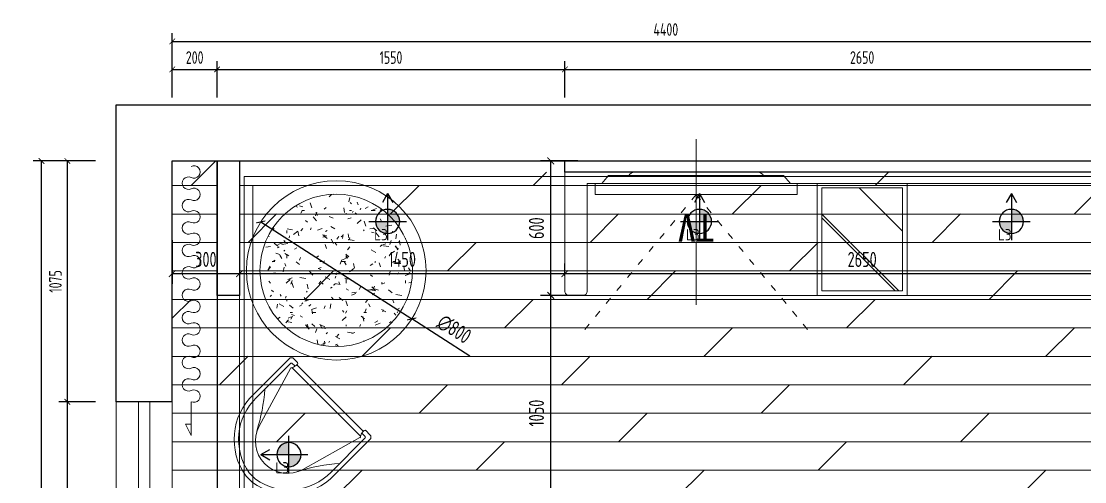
# Model space of a CAD drawing. Header units: millimetres. Extents: x 84706 to 149902, y -6776 to 26155.
# Drawn here: x 104526 to 109266, y 14554 to 16608 of the extents above; entities that cross this region are included whole.
import ezdxf
from ezdxf.enums import TextEntityAlignment as Align

# ---------------------------------------------------------------- set-up
doc = ezdxf.new("R2010")
doc.units = ezdxf.units.MM
for name, pattern in [('ACAD_ISO03W100', [30, 12, -18]), ('DOTE', [61.468, 50.8, -5.08, 0.508, -5.08]), ('HIDDEN', [9.525, 6.35, -3.175])]:
    doc.linetypes.add(name, pattern=pattern)
doc.layers.get('Defpoints').update_dxf_attribs({"color": 250})
for name, color, linetype, lineweight in [('FC-Material【地坪分割线】', 138, 'Continuous', 0), ('FF-Curtain【平面窗帘】', 32, 'Continuous', 0), ('FF-Finish【平面完成尺寸】', 44, 'Continuous', 0), ('FF-Win【窗】', 132, 'Continuous', 0), ('FF-【活动成品家具】', 51, 'Continuous', 0), ('RC-dimensions', 44, 'Continuous', 0), ('RC-Modelling【天花造型】', 30, 'Continuous', 0)]:
    doc.layers.add(name, color=color, linetype=linetype, lineweight=lineweight)
for name, color, linetype in [('P-01-墙体完成面', 3, 'Continuous'), ('P-04-天花Ceiling Lighting', 1, 'Continuous'), ('WALL【墙体】', 7, 'Continuous')]:
    doc.layers.add(name, color=color, linetype=linetype)
doc.styles.add('MT-DIM', font='ARCHS.SHX', dxfattribs={"width": 0.8})
doc.styles.add('ROMANTIC', font='STXIHEI.TTF', dxfattribs={"bigfont": 'gbcbig.shx'})
doc.styles.add('尺寸标注', font='ARCHS.SHX', dxfattribs={"width": 0.8})
doc.dimstyles.new('海龙1：25', dxfattribs={"dimscale": 25, "dimtxt": 2.25, "dimasz": 1, "dimexe": 1.5, "dimexo": 1, "dimgap": 1, "dimtad": 1, "dimdec": 0, "dimrnd": 5, "dimdsep": 46, "dimtxsty": '尺寸标注', "dimblk": 'ARCHTICK', "dimblk1": 'ARCHTICK', "dimblk2": 'ARCHTICK', "dimcen": 1, "dimclrd": 44, "dimclre": 44, "dimclrt": 2, "dimadec": 0, "dimazin": 0, "dimtfac": 1, "dimtdec": 0, "dimtix": 1, "dimtmove": 2, "dimatfit": 3, "dimldrblk": 'hl_arrow2', "dimfxl": 0, "dimarcsym": 0})

# ---------------------------------------------------------------- blocks, each defined once
blk = doc.blocks.new('hlw_3_1600_250')
for p, q in [((-0.5, 0.078125), (0.5, 0.078125)), ((-0.5, -0.078125), (0.5, -0.078125))]:
    blk.add_line(p, q)
at = {"linetype": 'HIDDEN', "ltscale": 15}
for p, q in [((-0.5, 0.015625), (0.5, 0.015625)), ((-0.5, -0.015625), (0.5, -0.015625))]:
    blk.add_line(p, q, dxfattribs=at)
blk = doc.blocks.new('_ArchTick')
at = {"color": 2, "linetype": 'ByBlock', "const_width": 0.15}
blk.add_lwpolyline([(-0.5, -0.5), (0.5, 0.5)], dxfattribs=at)
blk = doc.blocks.new('*D208')
at = {"layer": 'Defpoints', "color": 0, "transparency": 16777216}
for p in [(104731.4, 15984.9), (105031.4, 15984.9), (105031.4, 14909.9)]:
    blk.add_point(p, dxfattribs=at)
at = {"layer": 'RC-dimensions', "color": 44, "lineweight": -2, "transparency": 16777216}
for p, q in [((104856.4, 15984.9), (104693.9, 15984.9)), ((104731.4, 14909.9), (104731.4, 15984.9)), ((104856.4, 14909.9), (104693.9, 14909.9))]:
    blk.add_line(p, q, dxfattribs=at)
at = {"layer": 'RC-dimensions', "color": 44, "lineweight": -2, "transparency": 16777216, "xscale": 25, "yscale": 25, "zscale": 25}
for p, rotation in [((104731.4, 15984.9), 90), ((104731.4, 14909.9), 270)]:
    blk.add_blockref('_ArchTick', p, dxfattribs=dict(at, rotation=rotation))
at = {"layer": 'RC-dimensions', "color": 2, "transparency": 16777216, "insert": (104678.3, 15447.4), "char_height": 56.25, "attachment_point": 5, "rotation": 90, "style": '尺寸标注'}
blk.add_mtext('1075', dxfattribs=at)
blk = doc.blocks.new('hl_arrow2')
at = {"color": 2}
blk.add_line((-0.22, 0), (-1, 0), dxfattribs=at)
blk.add_lwpolyline([(-0.22, 0), (-0.86, -0.69), (-0.65, -0.86), (0, 0), (-0.65, 0.86), (-0.86, 0.69)], close=True, dxfattribs=at)
for points in [[(-0.86, 0.69), (-0.65, 0.86), (-0.22, 0), (0, 0)], [(-0.86, -0.69), (-0.65, -0.86), (-0.22, 0), (0, 0)]]:
    blk.add_solid(points, dxfattribs=at)
blk = doc.blocks.new('*D209')
at = {"layer": 'Defpoints', "color": 0, "transparency": 16777216}
for p in [(104731.4, 14909.9), (105031.4, 14909.9), (105031.4, 13309.9)]:
    blk.add_point(p, dxfattribs=at)
at = {"layer": 'RC-dimensions', "color": 44, "lineweight": -2, "transparency": 16777216}
for p, q in [((104856.4, 14909.9), (104693.9, 14909.9)), ((104731.4, 13309.9), (104731.4, 14909.9)), ((104856.4, 13309.9), (104693.9, 13309.9))]:
    blk.add_line(p, q, dxfattribs=at)
at = {"layer": 'RC-dimensions', "color": 44, "lineweight": -2, "transparency": 16777216, "xscale": 25, "yscale": 25, "zscale": 25}
for p, rotation in [((104731.4, 14909.9), 90), ((104731.4, 13309.9), 270)]:
    blk.add_blockref('_ArchTick', p, dxfattribs=dict(at, rotation=rotation))
at = {"layer": 'RC-dimensions', "color": 2, "transparency": 16777216, "insert": (104678.3, 14109.9), "char_height": 56.25, "attachment_point": 5, "rotation": 90, "style": '尺寸标注'}
blk.add_mtext('1600', dxfattribs=at)
blk = doc.blocks.new('*D216')
at = {"layer": 'Defpoints', "color": 0, "transparency": 16777216}
for p in [(105398.8, 16393), (105198.8, 16093), (105398.8, 16093)]:
    blk.add_point(p, dxfattribs=at)
at = {"layer": 'RC-dimensions', "color": 44, "lineweight": -2, "transparency": 16777216}
for p, q in [((105198.8, 16268), (105198.8, 16430.5)), ((105398.8, 16268), (105398.8, 16430.5)), ((105198.8, 16393), (105398.8, 16393))]:
    blk.add_line(p, q, dxfattribs=at)
at = {"layer": 'RC-dimensions', "color": 44, "lineweight": -2, "transparency": 16777216, "xscale": 25, "yscale": 25, "zscale": 25, "rotation": 180}
blk.add_blockref('_ArchTick', (105198.8, 16393), dxfattribs=at)
at = {"layer": 'RC-dimensions', "color": 44, "lineweight": -2, "transparency": 16777216, "xscale": 25, "yscale": 25, "zscale": 25}
blk.add_blockref('_ArchTick', (105398.8, 16393), dxfattribs=at)
at = {"layer": 'RC-dimensions', "color": 2, "transparency": 16777216, "insert": (105298.8, 16446.2), "char_height": 56.25, "attachment_point": 5, "style": '尺寸标注'}
blk.add_mtext('200', dxfattribs=at)
blk = doc.blocks.new('*D234')
at = {"layer": 'Defpoints', "color": 0, "transparency": 16777216}
for p in [(109598.8, 16518.1), (105198.8, 16218.1), (109598.8, 16218.1)]:
    blk.add_point(p, dxfattribs=at)
at = {"layer": 'RC-dimensions', "color": 44, "lineweight": -2, "transparency": 16777216}
for p, q in [((105198.8, 16393.1), (105198.8, 16555.6)), ((109598.8, 16393.1), (109598.8, 16555.6)), ((105198.8, 16518.1), (109598.8, 16518.1))]:
    blk.add_line(p, q, dxfattribs=at)
at = {"layer": 'RC-dimensions', "color": 44, "lineweight": -2, "transparency": 16777216, "xscale": 25, "yscale": 25, "zscale": 25, "rotation": 180}
blk.add_blockref('_ArchTick', (105198.8, 16518.1), dxfattribs=at)
at = {"layer": 'RC-dimensions', "color": 44, "lineweight": -2, "transparency": 16777216, "xscale": 25, "yscale": 25, "zscale": 25}
blk.add_blockref('_ArchTick', (109598.8, 16518.1), dxfattribs=at)
at = {"layer": 'RC-dimensions', "color": 2, "transparency": 16777216, "insert": (107398.8, 16571.2), "char_height": 56.25, "attachment_point": 5, "style": '尺寸标注'}
blk.add_mtext('4400', dxfattribs=at)
blk = doc.blocks.new('*D235')
at = {"layer": 'Defpoints', "color": 0, "transparency": 16777216}
for p in [(104616.1, 15984.9), (104916.1, 15984.9), (104916.1, 12234.9)]:
    blk.add_point(p, dxfattribs=at)
at = {"layer": 'RC-dimensions', "color": 44, "lineweight": -2, "transparency": 16777216}
for p, q in [((104741.1, 15984.9), (104578.6, 15984.9)), ((104616.1, 12234.9), (104616.1, 15984.9)), ((104741.1, 12234.9), (104578.6, 12234.9))]:
    blk.add_line(p, q, dxfattribs=at)
at = {"layer": 'RC-dimensions', "color": 44, "lineweight": -2, "transparency": 16777216, "xscale": 25, "yscale": 25, "zscale": 25}
for p, rotation in [((104616.1, 15984.9), 90), ((104616.1, 12234.9), 270)]:
    blk.add_blockref('_ArchTick', p, dxfattribs=dict(at, rotation=rotation))
at = {"layer": 'RC-dimensions', "color": 2, "transparency": 16777216, "insert": (104563, 14109.9), "char_height": 56.25, "attachment_point": 5, "rotation": 90, "style": '尺寸标注'}
blk.add_mtext('3750', dxfattribs=at)
blk = doc.blocks.new('*D240')
at = {"layer": 'Defpoints', "color": 0, "transparency": 16777216}
for p in [(106948.8, 16393), (105398.8, 16093), (106948.8, 15984.9)]:
    blk.add_point(p, dxfattribs=at)
at = {"layer": 'RC-dimensions', "color": 44, "lineweight": -2, "transparency": 16777216}
for p, q in [((105398.8, 16268), (105398.8, 16430.5)), ((106948.8, 16268), (106948.8, 16430.5)), ((105398.8, 16393), (106948.8, 16393))]:
    blk.add_line(p, q, dxfattribs=at)
at = {"layer": 'RC-dimensions', "color": 44, "lineweight": -2, "transparency": 16777216, "xscale": 25, "yscale": 25, "zscale": 25, "rotation": 180}
blk.add_blockref('_ArchTick', (105398.8, 16393), dxfattribs=at)
at = {"layer": 'RC-dimensions', "color": 44, "lineweight": -2, "transparency": 16777216, "xscale": 25, "yscale": 25, "zscale": 25}
blk.add_blockref('_ArchTick', (106948.8, 16393), dxfattribs=at)
at = {"layer": 'RC-dimensions', "color": 2, "transparency": 16777216, "insert": (106173.8, 16446.2), "char_height": 56.25, "attachment_point": 5, "style": '尺寸标注'}
blk.add_mtext('1550', dxfattribs=at)
blk = doc.blocks.new('海龙工具_液晶电视')
at = {"color": 251, "linetype": 'ACAD_ISO03W100', "ltscale": 2.5}
for q in [(-507.9, 716), (507.9, 716)]:
    blk.add_line((0, 100), q, dxfattribs=at)
blk.add_line((-450, 50), (450, 50))
at = {"color": 251}
blk.add_line((-300, 15), (300, 15), dxfattribs=at)
blk.add_lwpolyline([(-450, 50), (450, 50), (450, 100), (-450, 100)], close=True)
blk.add_lwpolyline([(-420, 50), (-390, 15), (-300, 15, 0.267949), (-274, 0), (274, 0, 0.267949), (300, 15), (390, 15), (420, 50)], format="xyb")
at = {"color": 250, "style": 'ROMANTIC', "text_generation_flag": 6}
blk.add_text('TV', height=120, rotation=180, dxfattribs=at).set_placement((0.8, 250.3), align=Align.MIDDLE)
blk = doc.blocks.new('电视柜_04')
at = {"color": 250, "linetype": 'DOTE', "ltscale": 177.520661}
blk.add_line((-147.3, 0), (592.4, 0), dxfattribs=at)
at = {"ltscale": 4, "rotation": 270}
blk.add_blockref('海龙工具_液晶电视', (0, 0), dxfattribs=at)
blk = doc.blocks.new('海龙_08088400')
at = {"layer": 'FF-【活动成品家具】'}
h = blk.add_hatch(dxfattribs=at)
h.set_pattern_fill('AR-RROOF', color=8, scale=20.364318, angle=-45)
h.set_pattern_definition([(315, (20, 180), (1170.4, -438.9), [7758.8, -1034.5, 2586.27, -517.25]), (315, (689.3, -123.6), (120.7, 852.2), [1551.76, -170.7, 3103.52, -387.94]), (315, (513.76, 308), (2146.97, -1656.86), [4138.03, -724.16, 2069.01, -517.25])])
h.paths.add_polyline_path([(20, -280), (380, -280), (380, 180), (20, 180)])
blk.add_line((1475, -300), (-1075, -300), dxfattribs=at)
blk.add_lwpolyline([(-1045, -300, 0.414214), (-1025, -280), (-1025, 200), (1425, 200), (1425, -280, 0.414214), (1445, -300), (1505, -300, 0.414214), (1525, -280), (1525, 300), (-1125, 300), (-1125, -280, 0.414214), (-1105, -300), (-1045, -300)], format="xyb", dxfattribs=at)
blk.add_lwpolyline([(400, 200), (400, -300), (0, -300), (0, 200)], close=True, dxfattribs=at)
at = {"layer": 'FF-【活动成品家具】', "color": 8}
blk.add_lwpolyline([(380, 180), (380, -280), (20, -280), (20, 180)], close=True, dxfattribs=at)
blk = doc.blocks.new('海龙_08085835')
at = {"layer": 'FF-【活动成品家具】'}
h = blk.add_hatch(dxfattribs=at)
h.set_pattern_fill('地毯', color=8, scale=300, pattern_type=2)
h.set_pattern_definition([(0, (-124, -196), (132, 228), [12, -201, 9, -87, 18, -213]), (10, (-181, -73), (80.68, 285.34), [21, -51, 27, -159, 15, -198]), (20, (-211, -169), (133.47, 220.976), [24, -165, 21, -123, 15, -96]), (30, (-124, -187), (-21.97, 254.05), [15, -99, 12, -147, 9, -195]), (40, (-208, -121), (33.836, 216.37), [12, -132, 9, -84, 24, -153]), (50, (-163, -229), (-80.25, 235.733), [6, -111, 15, -183, 18, -93]), (60, (-154, -208), (-99.473, 223.71), [15, -123, 6, -144, 12, -111]), (70, (-187, -244), (-109.892, 215.587), [9, -57, 18, -96, 12, -132]), (80, (-172, -67), (-208.565, 164.72), [21, -132, 9, -156, 18, -147]), (90, (-154, -196), (-264, 111), [18, -93, 12, -183, 6, -186]), (100, (-202, -103), (-247.97, 145.145), [21, -117, 18, -96, 21, -219]), (110, (-223, -274), (-240.44, 81.69), [24, -78, 12, -159, 18, -174]), (120, (-304, -238), (-286.65, 28.49), [15, -201, 18, -93, 21, -123]), (130, (-238, -304), (-279.108, 71.266), [9, -66, 12, -129, 24, -168]), (140, (-328, -64), (-220.597, -34.206), [18, -108, 21, -93, 12, -126]), (150, (-79, -322), (-204.825, -120.767), [12, -84, 24, -186, 21, -171]), (160, (-277, -154), (-237.9, -162.43), [18, -126, 15, -114, 12, -183]), (170, (-259, -226), (-215.644, -169.123), [27, -99, 18, -135, 24, -132])])
h.paths.add_polyline_path([(-340, 0, 1), (340, 0, 1)])
for radius in [400, 340]:
    blk.add_circle((0, 0), radius, dxfattribs=at)
blk = doc.blocks.new('休闲椅10134189')
for p, q in [((20, 520.7), (-20, 520.7)), ((20, 500.7), (-20, 500.7)), ((-255, 240), (-255, 15)), ((-235, 240), (-235, 25)), ((235, 25), (235, 240)), ((255, 15), (255, 240)), ((-213.8, 0), (-240, 0)), ((-213.8, 20), (-230, 20)), ((-208.8, 15), (-208.8, 5)), ((211.1, 5), (211.1, 15)), ((216.1, 20), (230, 20)), ((216.1, 0), (240, 0))]:
    blk.add_line(p, q)
at = {"color": 8}
for p, q in [((1.9, 422.5), (-2.9, 422.5)), ((-137.5, 321.1), (-217.7, 40.6)), ((219.4, 40.6), (136.2, 322.3)), ((-213, 34), (214.7, 34)), ((-208.8, 10), (211.1, 10))]:
    blk.add_line(p, q, dxfattribs=at)
for centre, radius, start, end in [((22.8, 246.2), 277.8, 98.857, 181.2811), ((23.1, 246.2), 258.2, 99.6156, 181.3699), ((-22.8, 246.2), 277.8, 358.7189, 81.143), ((-23.1, 246.2), 258.2, 358.6301, 80.3844), ((-240, 15), 15, 180, 270), ((-230, 25), 5, 180, 270), ((-213.8, 15), 5, 0, 90), ((-213.8, 5), 5, 270, 0), ((216.1, 15), 5, 90, 180), ((216.1, 5), 5, 180, 270), ((230, 25), 5, 270, 0), ((240, 15), 15, 270, 0)]:
    blk.add_arc(centre, radius, start, end)
for centre, radius, start, end in [((-2.9, 282.5), 140, 90, 163.9909), ((1.9, 282.5), 140, 16.5099, 90), ((-820.5, 693.1), 774.9, 319.0763, 333.244), ((816.6, 697.6), 773.3, 207.1049, 221.2873), ((-213, 39), 5, 161.1358, 270), ((-235.1, 16.9), 26.3, 355.7728, 46.6504), ((250.6, 15), 38.3, 146.5043, 174.6625), ((214.7, 39), 5, 270, 19.4277)]:
    blk.add_arc(centre, radius, start, end, dxfattribs=at)
blk = doc.blocks.new('*D246')
at = {"layer": 'Defpoints', "color": 0, "transparency": 16777216}
for p in [(109598.8, 16393), (109598.8, 16093), (106948.8, 15984.9)]:
    blk.add_point(p, dxfattribs=at)
at = {"layer": 'RC-dimensions', "color": 44, "lineweight": -2, "transparency": 16777216}
for p, q in [((106948.8, 16268), (106948.8, 16430.5)), ((109598.8, 16268), (109598.8, 16430.5)), ((106948.8, 16393), (109598.8, 16393))]:
    blk.add_line(p, q, dxfattribs=at)
at = {"layer": 'RC-dimensions', "color": 44, "lineweight": -2, "transparency": 16777216, "xscale": 25, "yscale": 25, "zscale": 25, "rotation": 180}
blk.add_blockref('_ArchTick', (106948.8, 16393), dxfattribs=at)
at = {"layer": 'RC-dimensions', "color": 44, "lineweight": -2, "transparency": 16777216, "xscale": 25, "yscale": 25, "zscale": 25}
blk.add_blockref('_ArchTick', (109598.8, 16393), dxfattribs=at)
at = {"layer": 'RC-dimensions', "color": 2, "transparency": 16777216, "insert": (108273.8, 16446.2), "char_height": 56.25, "attachment_point": 5, "style": '尺寸标注'}
blk.add_mtext('2650', dxfattribs=at)
blk = doc.blocks.new('*D729')
at = {"layer": 'Defpoints', "color": 0, "transparency": 16777216}
for p in [(106885.8, 15384.9), (107217.7, 15384.9), (107102.7, 14334.9)]:
    blk.add_point(p, dxfattribs=at)
at = {"layer": 'FF-Finish【平面完成尺寸】', "color": 44, "lineweight": -2, "transparency": 16777216}
for p, q in [((107035.8, 15384.9), (106840.8, 15384.9)), ((106885.8, 14334.9), (106885.8, 15384.9)), ((107035.8, 14334.9), (106840.8, 14334.9))]:
    blk.add_line(p, q, dxfattribs=at)
at = {"layer": 'FF-Finish【平面完成尺寸】', "color": 44, "lineweight": -2, "transparency": 16777216, "xscale": 30, "yscale": 30, "zscale": 30}
for p, rotation in [((106885.8, 15384.9), 90), ((106885.8, 14334.9), 270)]:
    blk.add_blockref('_ArchTick', p, dxfattribs=dict(at, rotation=rotation))
at = {"layer": 'FF-Finish【平面完成尺寸】', "color": 2, "transparency": 16777216, "insert": (106822.1, 14859.9), "char_height": 67.5, "attachment_point": 5, "rotation": 90, "style": '尺寸标注'}
blk.add_mtext('1050', dxfattribs=at)
blk = doc.blocks.new('*D730')
at = {"layer": 'Defpoints', "color": 0, "transparency": 16777216}
for p in [(106885.8, 15984.9), (107036.1, 15984.9), (107252.7, 15384.9)]:
    blk.add_point(p, dxfattribs=at)
at = {"layer": 'FF-Finish【平面完成尺寸】', "color": 44, "lineweight": -2, "transparency": 16777216}
for p, q in [((107006.1, 15984.9), (106840.8, 15984.9)), ((106885.8, 15384.9), (106885.8, 15984.9)), ((107035.8, 15384.9), (106840.8, 15384.9))]:
    blk.add_line(p, q, dxfattribs=at)
at = {"layer": 'FF-Finish【平面完成尺寸】', "color": 44, "lineweight": -2, "transparency": 16777216, "xscale": 30, "yscale": 30, "zscale": 30}
for p, rotation in [((106885.8, 15984.9), 90), ((106885.8, 15384.9), 270)]:
    blk.add_blockref('_ArchTick', p, dxfattribs=dict(at, rotation=rotation))
at = {"layer": 'FF-Finish【平面完成尺寸】', "color": 2, "transparency": 16777216, "insert": (106822.1, 15684.9), "char_height": 67.5, "attachment_point": 5, "rotation": 90, "style": '尺寸标注'}
blk.add_mtext('600', dxfattribs=at)
blk = doc.blocks.new('*D731')
at = {"layer": 'Defpoints', "color": 0, "transparency": 16777216}
for p in [(105593.5, 15712.9), (106266.3, 15280)]:
    blk.add_point(p, dxfattribs=at)
at = {"layer": 'FF-Finish【平面完成尺寸】', "color": 44, "lineweight": -2, "transparency": 16777216}
for p in [(105593.5, 15712.9), (106525.1, 15113.5)]:
    blk.add_line(p, (106266.3, 15280), dxfattribs=at)
at = {"layer": 'FF-Finish【平面完成尺寸】', "color": 44, "lineweight": -2, "transparency": 16777216, "xscale": 30, "yscale": 30, "zscale": 30}
for p, rotation in [((105593.5, 15712.9), 327.2449852275254), ((106266.3, 15280), 147.2449852275254)]:
    blk.add_blockref('_ArchTick', p, dxfattribs=dict(at, rotation=rotation))
at = {"layer": 'FF-Finish【平面完成尺寸】', "color": 2, "transparency": 16777216, "insert": (106455.4, 15234.2), "char_height": 67.5, "attachment_point": 5, "rotation": 327.245, "style": '尺寸标注'}
blk.add_mtext('∅800', dxfattribs=at)
blk = doc.blocks.new('*D732')
at = {"layer": 'Defpoints', "color": 0, "transparency": 16777216}
for p in [(106948.8, 15481.8), (109598.8, 15456.8), (106948.8, 15442.7)]:
    blk.add_point(p, dxfattribs=at)
at = {"layer": 'FF-Finish【平面完成尺寸】', "color": 44, "lineweight": -2, "transparency": 16777216}
for p, q in [((106948.8, 15472.7), (106948.8, 15526.8)), ((109598.8, 15481.8), (109598.8, 15526.8)), ((109598.8, 15481.8), (106948.8, 15481.8))]:
    blk.add_line(p, q, dxfattribs=at)
at = {"layer": 'FF-Finish【平面完成尺寸】', "color": 44, "lineweight": -2, "transparency": 16777216, "xscale": 30, "yscale": 30, "zscale": 30, "rotation": 180}
blk.add_blockref('_ArchTick', (106948.8, 15481.8), dxfattribs=at)
at = {"layer": 'FF-Finish【平面完成尺寸】', "color": 44, "lineweight": -2, "transparency": 16777216, "xscale": 30, "yscale": 30, "zscale": 30}
blk.add_blockref('_ArchTick', (109598.8, 15481.8), dxfattribs=at)
at = {"layer": 'FF-Finish【平面完成尺寸】', "color": 2, "transparency": 16777216, "insert": (108273.8, 15545.6), "char_height": 67.5, "attachment_point": 5, "style": '尺寸标注'}
blk.add_mtext('2650', dxfattribs=at)
blk = doc.blocks.new('*D733')
at = {"layer": 'Defpoints', "color": 0, "transparency": 16777216}
for p in [(105498.8, 15732.7), (105498.8, 15481.8), (106948.8, 15442.7)]:
    blk.add_point(p, dxfattribs=at)
at = {"layer": 'FF-Finish【平面完成尺寸】', "color": 44, "lineweight": -2, "transparency": 16777216}
for p, q in [((105498.8, 15631.8), (105498.8, 15436.8)), ((106948.8, 15472.7), (106948.8, 15526.8)), ((106948.8, 15481.8), (105498.8, 15481.8))]:
    blk.add_line(p, q, dxfattribs=at)
at = {"layer": 'FF-Finish【平面完成尺寸】', "color": 44, "lineweight": -2, "transparency": 16777216, "xscale": 30, "yscale": 30, "zscale": 30, "rotation": 180}
blk.add_blockref('_ArchTick', (105498.8, 15481.8), dxfattribs=at)
at = {"layer": 'FF-Finish【平面完成尺寸】', "color": 44, "lineweight": -2, "transparency": 16777216, "xscale": 30, "yscale": 30, "zscale": 30}
blk.add_blockref('_ArchTick', (106948.8, 15481.8), dxfattribs=at)
at = {"layer": 'FF-Finish【平面完成尺寸】', "color": 2, "transparency": 16777216, "insert": (106223.8, 15545.6), "char_height": 67.5, "attachment_point": 5, "style": '尺寸标注'}
blk.add_mtext('1450', dxfattribs=at)
blk = doc.blocks.new('*D734')
at = {"layer": 'Defpoints', "color": 0, "transparency": 16777216}
for p in [(105198.8, 15754.9), (105498.8, 15732.7), (105198.8, 15481.8)]:
    blk.add_point(p, dxfattribs=at)
at = {"layer": 'FF-Finish【平面完成尺寸】', "color": 44, "lineweight": -2, "transparency": 16777216}
for p, q in [((105198.8, 15631.8), (105198.8, 15436.8)), ((105498.8, 15631.8), (105498.8, 15436.8)), ((105498.8, 15481.8), (105198.8, 15481.8))]:
    blk.add_line(p, q, dxfattribs=at)
at = {"layer": 'FF-Finish【平面完成尺寸】', "color": 44, "lineweight": -2, "transparency": 16777216, "xscale": 30, "yscale": 30, "zscale": 30, "rotation": 180}
blk.add_blockref('_ArchTick', (105198.8, 15481.8), dxfattribs=at)
at = {"layer": 'FF-Finish【平面完成尺寸】', "color": 44, "lineweight": -2, "transparency": 16777216, "xscale": 30, "yscale": 30, "zscale": 30}
blk.add_blockref('_ArchTick', (105498.8, 15481.8), dxfattribs=at)
at = {"layer": 'FF-Finish【平面完成尺寸】', "color": 2, "transparency": 16777216, "insert": (105348.8, 15545.6), "char_height": 67.5, "attachment_point": 5, "style": '尺寸标注'}
blk.add_mtext('300', dxfattribs=at)
blk = doc.blocks.new('*U258')
at = {"layer": 'P-04-天花Ceiling Lighting'}
h = blk.add_hatch(color=8, dxfattribs=at)
h.paths.add_polyline_path([(-54, 0), (0, 0), (0, 54, 0.414214)])
h.paths.add_polyline_path([(0, -54, 0.414214), (54, 0), (0, 0)])
at = {"layer": 'P-04-天花Ceiling Lighting', "color": 8}
for p, q in [((0, 124.9), (-22.8, 84.2)), ((0, 124.9), (0, -84)), ((0, 124.9), (22.8, 84.2)), ((84, 0), (-84, 0))]:
    blk.add_line(p, q, dxfattribs=at)
at = {"layer": 'P-04-天花Ceiling Lighting', "color": 1}
blk.add_circle((0, 0), 54, dxfattribs=at)
at = {"layer": 'P-04-天花Ceiling Lighting', "color": 50, "style": 'MT-DIM'}
blk.add_attdef('L1', (60, -84), '', height=50, dxfattribs=at)
blk = doc.blocks.new('*U1014')
at = {"layer": 'P-04-天花Ceiling Lighting'}
h = blk.add_hatch(color=8, dxfattribs=at)
h.paths.add_polyline_path([(0, 54), (0, 0), (54, 0, 0.414214)])
h.paths.add_polyline_path([(-54, 0, 0.414214), (0, -54), (0, 0)])
at = {"layer": 'P-04-天花Ceiling Lighting', "color": 8}
for p, q in [((0, -84), (0, 84)), ((124.9, 0), (-84, 0)), ((124.9, 0), (84.2, 22.8)), ((124.9, 0), (84.2, -22.8))]:
    blk.add_line(p, q, dxfattribs=at)
at = {"layer": 'P-04-天花Ceiling Lighting', "color": 1}
blk.add_circle((0, 0), 54, dxfattribs=at)
at = {"layer": 'P-04-天花Ceiling Lighting', "color": 50, "style": 'MT-DIM'}
blk.add_attdef('L1', (60, -84), '', height=50, dxfattribs=at)

msp = doc.modelspace()

# ---------------------------------------------------------------- hatches: boundary and pattern name
at = {"layer": 'FC-Material【地坪分割线】'}
h = msp.add_hatch(dxfattribs=at)
h.set_pattern_fill('DOLMIT', color=250, scale=20)
h.paths.add_polyline_path([(109598.8, 15384.9), (109598.8, 15934.9), (106548.9, 15934.9), (106548.9, 15984.9), (105498.8, 15984.9), (105498.8, 15384.9), (105398.8, 15384.9), (105398.8, 15984.9), (105198.8, 15984.9), (105198.8, 14909.9), (105198.8, 13309.9), (105198.8, 12234.9), (105398.8, 12234.9), (105398.8, 12834.9), (105498.8, 12834.9), (105498.8, 12334.9), (106075.1, 12334.9), (107027.2, 12334.9), (107970.4, 12334.9), (108925.5, 12334.9), (109598.8, 12334.9), (109598.8, 12574.9), (109598.8, 13774.9), (109598.8, 14234.9)])

# ---------------------------------------------------------------- linework, layer by layer
at = {"layer": 'Defpoints'}
msp.add_line((105398.8, 15984.9), (105398.8, 12234.9), dxfattribs=at)
at = {"layer": 'FF-Curtain【平面窗帘】'}
msp.add_lwpolyline([(105283, 15960.7, -1.6), (105283, 15910.7, 1.6), (105283, 15860.7, -1.6), (105283, 15810.7, 1.6), (105283, 15760.7, -1.6), (105283, 15710.7, 1.6), (105283, 15660.7, -1.6), (105283, 15610.7, 1.6), (105283, 15560.7, -1.6), (105283, 15510.7, 1.6), (105283, 15460.7, -1.6), (105283, 15410.7, 1.6), (105283, 15360.7, -1.6), (105283, 15310.7, 1.6), (105283, 15260.7, -1.6), (105283, 15210.7, 1.6), (105283, 15160.7, -1.6), (105283, 15110.7, 1.6), (105283, 15060.7, -1.6), (105283, 15010.7, 1.6), (105283, 14960.7, -1.6), (105283, 14910.7), (105283, 14860.7), (105283, 14810.7), (105283, 14760.7), (105258, 14810.7), (105283, 14810.7)], format="xyb", dxfattribs=at)
at = {"layer": 'P-01-墙体完成面'}
for points in [[(105498.8, 15984.9), (105498.8, 15384.9), (105398.8, 15384.9), (105398.8, 15984.9)], [(109598.8, 15984.9), (109598.8, 15934.9), (106948.8, 15934.9), (106948.8, 15984.9)]]:
    msp.add_lwpolyline(points, dxfattribs=at)
at = {"layer": 'RC-Modelling【天花造型】'}
msp.add_line((105498.8, 12834.9), (105498.8, 15384.9), dxfattribs=at)
msp.add_lwpolyline([(105518.8, 15914.9), (109578.8, 15914.9), (109578.8, 12254.9), (105518.8, 12254.9)], close=True, dxfattribs=at)
at = {"layer": 'RC-Modelling【天花造型】', "color": 36}
msp.add_lwpolyline([(105558.8, 15874.9), (109538.8, 15874.9), (109538.8, 12294.9), (105558.8, 12294.9)], close=True, dxfattribs=at)
at = {"layer": 'WALL【墙体】'}
for p, q in [((104948.8, 14909.9), (104948.8, 16234.9)), ((104948.8, 16234.9), (111948.8, 16234.9)), ((105198.8, 14909.9), (105198.8, 15984.9)), ((105198.8, 15984.9), (111948.8, 15984.9)), ((105198.8, 14909.9), (104948.8, 14909.9))]:
    msp.add_line(p, q, dxfattribs=at)

# ---------------------------------------------------------------- block references
at = {"layer": 'FF-Win【窗】', "xscale": 1600, "yscale": 1600, "zscale": 1600, "rotation": 90}
msp.add_blockref('hlw_3_1600_250', (105073.8, 14109.9), dxfattribs=at)
at = {"layer": 'FF-【活动成品家具】'}
for name, p, rotation in [('电视柜_04', (107533.8, 15934.9), 270), ('休闲椅10134189', (105910.4, 14933), 135)]:
    msp.add_blockref(name, p, dxfattribs=dict(at, rotation=rotation))
for name, p in [('海龙_08088400', (108073.9, 15684.9)), ('海龙_08085835', (105929.9, 15496.4))]:
    msp.add_blockref(name, p, dxfattribs=at)
at = {"layer": 'P-04-天花Ceiling Lighting', "color": 250}
ref = msp.add_blockref('*U258', (106158.8, 15714.9), dxfattribs=dict(at, xscale=-1))
ref.add_attrib('L1', 'L3', (106098.8, 15630.9), dxfattribs={"color": 50, "height": 50, "style": 'MT-DIM'})
ref = msp.add_blockref('*U258', (107548.8, 15714.9), dxfattribs=dict(at, xscale=-1))
ref.add_attrib('L1', 'L3', (107488.8, 15630.9), dxfattribs={"color": 50, "height": 50, "style": 'MT-DIM'})
ref = msp.add_blockref('*U258', (108938.8, 15714.9), dxfattribs=dict(at, xscale=-1))
ref.add_attrib('L1', 'L3', (108878.8, 15630.9), dxfattribs={"color": 50, "height": 50, "style": 'MT-DIM'})
ref = msp.add_blockref('*U1014', (105718.8, 14674.9), dxfattribs=dict(at, xscale=-1))
ref.add_attrib('L1', 'L3', (105658.8, 14590.9), dxfattribs={"color": 50, "height": 50, "style": 'MT-DIM'})

# ---------------------------------------------------------------- dimensions: what is measured, and where the dimension line sits
at = {"layer": 'FF-Finish【平面完成尺寸】'}
for base, p1, p2, picture, middle in [((106885.8, 15984.9), (107252.7, 15384.9), (107036.1, 15984.9), '*D730', (106822.1, 15684.9)), ((106885.8, 15384.9), (107102.7, 14334.9), (107217.7, 15384.9), '*D729', (106822.1, 14859.9))]:
    dim = msp.add_linear_dim(base=base, p1=p1, p2=p2, angle=90, dimstyle='海龙1：25', override={"dimscale": 30}, dxfattribs=at)
    dim.commit()
    dim.dimension.update_dxf_attribs({"geometry": picture, "text_midpoint": middle})
for base, p1, p2, picture, middle in [((105198.8, 15481.8), (105498.8, 15732.7), (105198.8, 15754.9), '*D734', (105348.8, 15545.6)), ((105498.8, 15481.8), (106948.8, 15442.7), (105498.8, 15732.7), '*D733', (106223.8, 15545.6)), ((106948.8, 15481.8), (109598.8, 15456.8), (106948.8, 15442.7), '*D732', (108273.8, 15545.6))]:
    dim = msp.add_linear_dim(base=base, p1=p1, p2=p2, dimstyle='海龙1：25', override={"dimscale": 30}, dxfattribs=at)
    dim.commit()
    dim.dimension.update_dxf_attribs({"geometry": picture, "text_midpoint": middle})
dim = msp.add_diameter_dim_2p(p1=(105593.5, 15712.9), p2=(106266.3, 15280), dimstyle='海龙1：25', override={"dimscale": 30}, dxfattribs=at)
dim.commit()
dim.dimension.update_dxf_attribs({"geometry": '*D731', "text_midpoint": (106455.4, 15234.2)})
at = {"layer": 'RC-dimensions'}
for base, p1, p2, picture, middle in [((109598.8, 16518.1), (105198.8, 16218.1), (109598.8, 16218.1), '*D234', (107398.8, 16571.2)), ((105398.8, 16393), (105198.8, 16093), (105398.8, 16093), '*D216', (105298.8, 16446.2)), ((106948.8, 16393), (105398.8, 16093), (106948.8, 15984.9), '*D240', (106173.8, 16446.2)), ((109598.8, 16393), (106948.8, 15984.9), (109598.8, 16093), '*D246', (108273.8, 16446.2))]:
    dim = msp.add_linear_dim(base=base, p1=p1, p2=p2, dimstyle='海龙1：25', dxfattribs=at)
    dim.commit()
    dim.dimension.update_dxf_attribs({"geometry": picture, "text_midpoint": middle})
for base, p1, p2, angle, picture, middle in [((104616.1, 15984.9), (104916.1, 12234.9), (104916.1, 15984.9), 90, '*D235', (104563, 14109.9)), ((104731.4, 15984.9), (105031.4, 14909.9), (105031.4, 15984.9), 270, '*D208', (104678.3, 15447.4)), ((104731.4, 14909.9), (105031.4, 13309.9), (105031.4, 14909.9), 270, '*D209', (104678.3, 14109.9))]:
    dim = msp.add_linear_dim(base=base, p1=p1, p2=p2, angle=angle, dimstyle='海龙1：25', dxfattribs=at)
    dim.commit()
    dim.dimension.update_dxf_attribs({"geometry": picture, "text_midpoint": middle})

doc.saveas('drawing.dxf')
